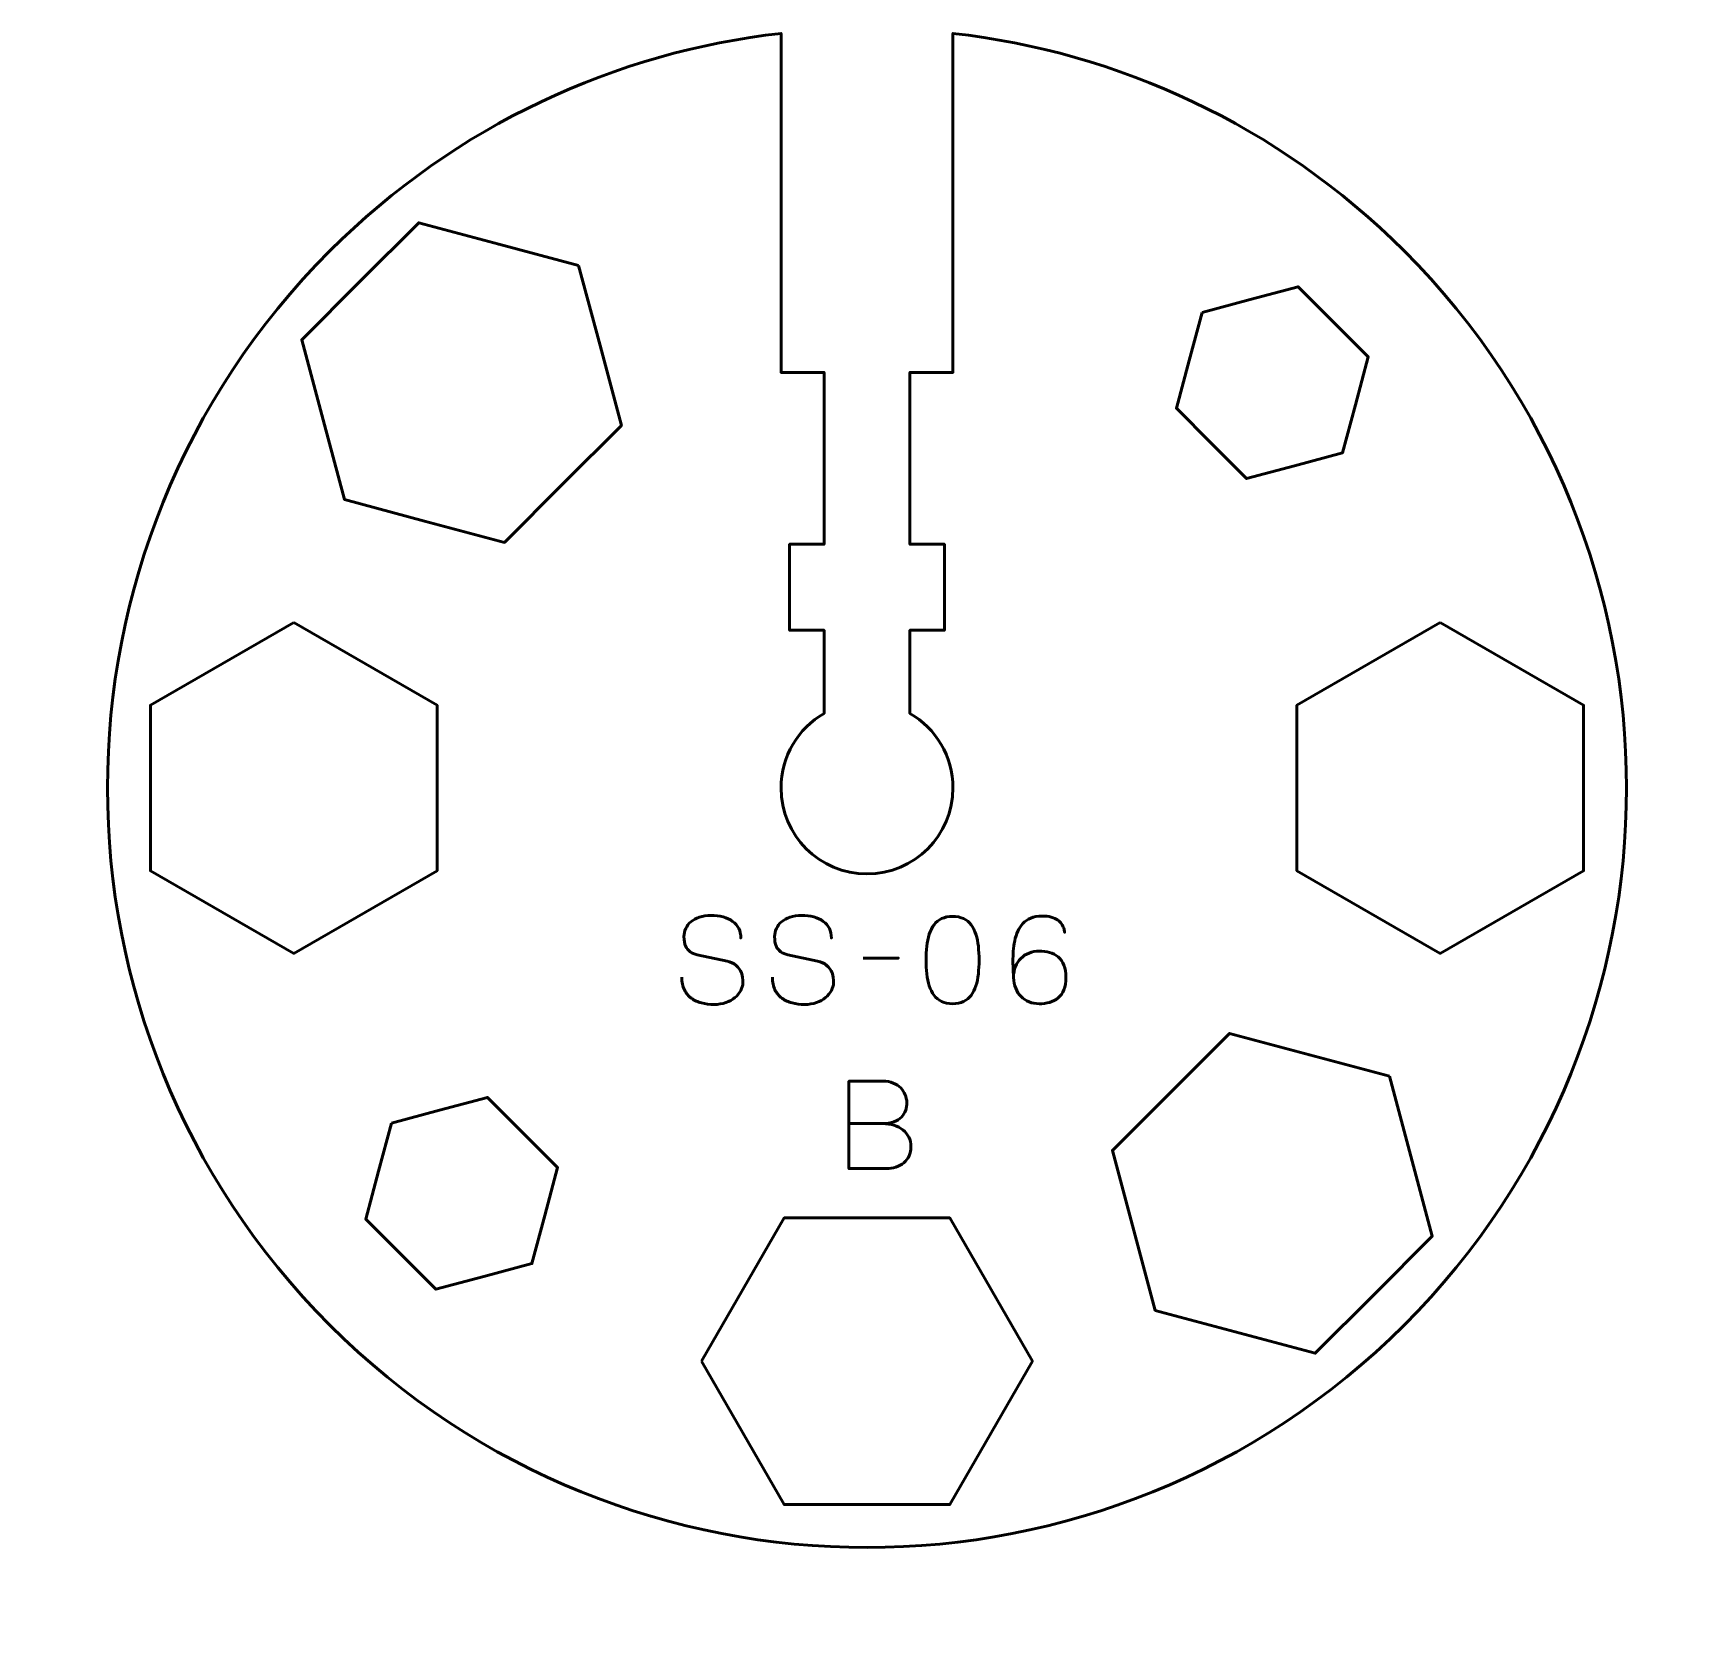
# Model space of a CAD drawing. Header units: centimetres. Extents: x -16.4 to -4.6, y -20.8 to -8.9.
# Drawn here: x -16.41 to -10.59, y -20.76 to -15.22 of the extents above; entities that cross this region are included whole.
import ezdxf

# ---------------------------------------------------------------- set-up
doc = ezdxf.new("R2010")
doc.units = ezdxf.units.CM
doc.header["$MEASUREMENT"] = 0
doc.layers.add('Layer 1', color=7, linetype='Continuous')

msp = doc.modelspace()

# ---------------------------------------------------------------- linework, layer by layer
at = {"layer": 'Layer 1', "lineweight": 53}
for points, knots in [([(-15.37382, -15.97615), (-14.93289, -15.53522), (-14.37509, -15.28236), (-13.80002, -15.21725), (-13.80002, -15.21725), (-13.80002, -15.21725), (-13.80002, -16.39999), (-13.80002, -16.39999), (-13.80002, -16.39999), (-13.80002, -16.39999), (-13.65001, -16.39999), (-13.65001, -16.39999), (-13.65001, -16.39999), (-13.65001, -16.39999), (-13.65001, -16.99993), (-13.65001, -16.99993), (-13.65001, -16.99993), (-13.65001, -16.99993), (-13.77002, -16.99993), (-13.77002, -16.99993), (-13.77002, -16.99993), (-13.77002, -16.99993), (-13.77002, -17.29993), (-13.77002, -17.29993), (-13.77002, -17.29993), (-13.77002, -17.29993), (-13.65001, -17.29993), (-13.65001, -17.29993), (-13.65001, -17.29993), (-13.65001, -17.29993), (-13.65001, -17.59008), (-13.65001, -17.59008), (-13.65001, -17.59008), (-13.73967, -17.64196), (-13.80001, -17.73891), (-13.80001, -17.84993), (-13.80001, -17.84993), (-13.80001, -18.01559), (-13.66567, -18.14993), (-13.50001, -18.14993), (-13.50001, -18.14993), (-13.33435, -18.14993), (-13.20001, -18.01559), (-13.20001, -17.84993), (-13.20001, -17.84993), (-13.20001, -17.73891), (-13.26035, -17.64196), (-13.35001, -17.59008), (-13.35001, -17.59008), (-13.35001, -17.59008), (-13.35001, -17.29993), (-13.35001, -17.29993), (-13.35001, -17.29993), (-13.35001, -17.29993), (-13.23002, -17.29993), (-13.23002, -17.29993), (-13.23002, -17.29993), (-13.23002, -17.29993), (-13.23002, -16.99993), (-13.23002, -16.99993), (-13.23002, -16.99993), (-13.23002, -16.99993), (-13.35001, -16.99993), (-13.35001, -16.99993), (-13.35001, -16.99993), (-13.35001, -16.99993), (-13.35001, -16.39999), (-13.35001, -16.39999), (-13.35001, -16.39999), (-13.35001, -16.39999), (-13.20002, -16.39999), (-13.20002, -16.39999), (-13.20002, -16.39999), (-13.20002, -16.39999), (-13.20002, -15.21723), (-13.20002, -15.21723), (-13.20002, -15.21723), (-12.62494, -15.28231), (-12.06712, -15.53522), (-11.62616, -15.97618), (-11.62616, -15.97618), (-10.59146, -17.01088), (-10.59146, -18.68912), (-11.62616, -19.72382), (-11.62616, -19.72382), (-12.66089, -20.75855), (-14.33912, -20.75855), (-15.37382, -19.72385), (-15.37382, -19.72385), (-16.40855, -18.68912), (-16.40855, -17.01088), (-15.37382, -15.97615)], [0, 0, 0, 0, 0.0434783, 0.0434783, 0.0434783, 0.0434783, 0.0869565, 0.0869565, 0.0869565, 0.0869565, 0.1304348, 0.1304348, 0.1304348, 0.1304348, 0.173913, 0.173913, 0.173913, 0.173913, 0.2173913, 0.2173913, 0.2173913, 0.2173913, 0.2608696, 0.2608696, 0.2608696, 0.2608696, 0.3043478, 0.3043478, 0.3043478, 0.3043478, 0.3478261, 0.3478261, 0.3478261, 0.3478261, 0.3913043, 0.3913043, 0.3913043, 0.3913043, 0.4347826, 0.4347826, 0.4347826, 0.4347826, 0.4782609, 0.4782609, 0.4782609, 0.4782609, 0.5217391, 0.5217391, 0.5217391, 0.5217391, 0.5652174, 0.5652174, 0.5652174, 0.5652174, 0.6086957, 0.6086957, 0.6086957, 0.6086957, 0.6521739, 0.6521739, 0.6521739, 0.6521739, 0.6956522, 0.6956522, 0.6956522, 0.6956522, 0.7391304, 0.7391304, 0.7391304, 0.7391304, 0.7826087, 0.7826087, 0.7826087, 0.7826087, 0.826087, 0.826087, 0.826087, 0.826087, 0.8695652, 0.8695652, 0.8695652, 0.8695652, 0.9130435, 0.9130435, 0.9130435, 0.9130435, 0.9565217, 0.9565217, 0.9565217, 0.9565217, 1, 1, 1, 1]), ([(-14.50598, -16.02753), (-14.50598, -16.02753), (-14.43127, -16.30637), (-14.43127, -16.30637), (-14.43127, -16.30637), (-14.43127, -16.30637), (-14.35655, -16.58521), (-14.35655, -16.58521), (-14.35655, -16.58521), (-14.35655, -16.58521), (-14.56068, -16.78933), (-14.56068, -16.78933), (-14.56068, -16.78933), (-14.56068, -16.78933), (-14.7648, -16.99346), (-14.7648, -16.99346), (-14.7648, -16.99346), (-14.7648, -16.99346), (-15.04364, -16.91874), (-15.04364, -16.91874), (-15.04364, -16.91874), (-15.04364, -16.91874), (-15.32248, -16.84403), (-15.32248, -16.84403), (-15.32248, -16.84403), (-15.32248, -16.84403), (-15.39719, -16.56519), (-15.39719, -16.56519), (-15.39719, -16.56519), (-15.39719, -16.56519), (-15.47191, -16.28635), (-15.47191, -16.28635), (-15.47191, -16.28635), (-15.47191, -16.28635), (-15.26778, -16.08223), (-15.26778, -16.08223), (-15.26778, -16.08223), (-15.26778, -16.08223), (-15.06366, -15.8781), (-15.06366, -15.8781), (-15.06366, -15.8781), (-15.06366, -15.8781), (-14.78482, -15.95282), (-14.78482, -15.95282), (-14.78482, -15.95282), (-14.78482, -15.95282), (-14.50598, -16.02753), (-14.50598, -16.02753)], [0, 0, 0, 0, 0.0833333, 0.0833333, 0.0833333, 0.0833333, 0.1666667, 0.1666667, 0.1666667, 0.1666667, 0.25, 0.25, 0.25, 0.25, 0.3333333, 0.3333333, 0.3333333, 0.3333333, 0.4166667, 0.4166667, 0.4166667, 0.4166667, 0.5, 0.5, 0.5, 0.5, 0.5833333, 0.5833333, 0.5833333, 0.5833333, 0.6666667, 0.6666667, 0.6666667, 0.6666667, 0.75, 0.75, 0.75, 0.75, 0.8333333, 0.8333333, 0.8333333, 0.8333333, 0.9166667, 0.9166667, 0.9166667, 0.9166667, 1, 1, 1, 1]), ([(-12.33075, -16.19084), (-12.33075, -16.19084), (-12.16345, -16.14601), (-12.16345, -16.14601), (-12.16345, -16.14601), (-12.16345, -16.14601), (-11.99615, -16.10118), (-11.99615, -16.10118), (-11.99615, -16.10118), (-11.99615, -16.10118), (-11.87367, -16.22365), (-11.87367, -16.22365), (-11.87367, -16.22365), (-11.87367, -16.22365), (-11.7512, -16.34613), (-11.7512, -16.34613), (-11.7512, -16.34613), (-11.7512, -16.34613), (-11.79603, -16.51343), (-11.79603, -16.51343), (-11.79603, -16.51343), (-11.79603, -16.51343), (-11.84086, -16.68073), (-11.84086, -16.68073), (-11.84086, -16.68073), (-11.84086, -16.68073), (-12.00816, -16.72556), (-12.00816, -16.72556), (-12.00816, -16.72556), (-12.00816, -16.72556), (-12.17546, -16.77039), (-12.17546, -16.77039), (-12.17546, -16.77039), (-12.17546, -16.77039), (-12.29794, -16.64792), (-12.29794, -16.64792), (-12.29794, -16.64792), (-12.29794, -16.64792), (-12.42041, -16.52544), (-12.42041, -16.52544), (-12.42041, -16.52544), (-12.42041, -16.52544), (-12.37558, -16.35814), (-12.37558, -16.35814), (-12.37558, -16.35814), (-12.37558, -16.35814), (-12.33075, -16.19084), (-12.33075, -16.19084)], [0, 0, 0, 0, 0.0833333, 0.0833333, 0.0833333, 0.0833333, 0.1666667, 0.1666667, 0.1666667, 0.1666667, 0.25, 0.25, 0.25, 0.25, 0.3333333, 0.3333333, 0.3333333, 0.3333333, 0.4166667, 0.4166667, 0.4166667, 0.4166667, 0.5, 0.5, 0.5, 0.5, 0.5833333, 0.5833333, 0.5833333, 0.5833333, 0.6666667, 0.6666667, 0.6666667, 0.6666667, 0.75, 0.75, 0.75, 0.75, 0.8333333, 0.8333333, 0.8333333, 0.8333333, 0.9166667, 0.9166667, 0.9166667, 0.9166667, 1, 1, 1, 1]), ([(-15.50002, -17.27264), (-15.50002, -17.27264), (-15.25002, -17.41698), (-15.25002, -17.41698), (-15.25002, -17.41698), (-15.25002, -17.41698), (-15.00002, -17.56132), (-15.00002, -17.56132), (-15.00002, -17.56132), (-15.00002, -17.56132), (-15.00002, -17.84999), (-15.00002, -17.84999), (-15.00002, -17.84999), (-15.00002, -17.84999), (-15.00002, -18.13867), (-15.00002, -18.13867), (-15.00002, -18.13867), (-15.00002, -18.13867), (-15.25002, -18.28301), (-15.25002, -18.28301), (-15.25002, -18.28301), (-15.25002, -18.28301), (-15.50002, -18.42734), (-15.50002, -18.42734), (-15.50002, -18.42734), (-15.50002, -18.42734), (-15.75001, -18.28301), (-15.75001, -18.28301), (-15.75001, -18.28301), (-15.75001, -18.28301), (-16.00002, -18.13867), (-16.00002, -18.13867), (-16.00002, -18.13867), (-16.00002, -18.13867), (-16.00002, -17.84999), (-16.00002, -17.84999), (-16.00002, -17.84999), (-16.00002, -17.84999), (-16.00002, -17.56132), (-16.00002, -17.56132), (-16.00002, -17.56132), (-16.00002, -17.56132), (-15.75001, -17.41698), (-15.75001, -17.41698), (-15.75001, -17.41698), (-15.75001, -17.41698), (-15.50002, -17.27264), (-15.50002, -17.27264)], [0, 0, 0, 0, 0.0833333, 0.0833333, 0.0833333, 0.0833333, 0.1666667, 0.1666667, 0.1666667, 0.1666667, 0.25, 0.25, 0.25, 0.25, 0.3333333, 0.3333333, 0.3333333, 0.3333333, 0.4166667, 0.4166667, 0.4166667, 0.4166667, 0.5, 0.5, 0.5, 0.5, 0.5833333, 0.5833333, 0.5833333, 0.5833333, 0.6666667, 0.6666667, 0.6666667, 0.6666667, 0.75, 0.75, 0.75, 0.75, 0.8333333, 0.8333333, 0.8333333, 0.8333333, 0.9166667, 0.9166667, 0.9166667, 0.9166667, 1, 1, 1, 1]), ([(-11.50002, -17.27264), (-11.50002, -17.27264), (-11.25002, -17.41698), (-11.25002, -17.41698), (-11.25002, -17.41698), (-11.25002, -17.41698), (-11.00002, -17.56132), (-11.00002, -17.56132), (-11.00002, -17.56132), (-11.00002, -17.56132), (-11.00002, -17.84999), (-11.00002, -17.84999), (-11.00002, -17.84999), (-11.00002, -17.84999), (-11.00002, -18.13867), (-11.00002, -18.13867), (-11.00002, -18.13867), (-11.00002, -18.13867), (-11.25002, -18.28301), (-11.25002, -18.28301), (-11.25002, -18.28301), (-11.25002, -18.28301), (-11.50002, -18.42734), (-11.50002, -18.42734), (-11.50002, -18.42734), (-11.50002, -18.42734), (-11.75001, -18.28301), (-11.75001, -18.28301), (-11.75001, -18.28301), (-11.75001, -18.28301), (-12.00002, -18.13867), (-12.00002, -18.13867), (-12.00002, -18.13867), (-12.00002, -18.13867), (-12.00002, -17.84999), (-12.00002, -17.84999), (-12.00002, -17.84999), (-12.00002, -17.84999), (-12.00002, -17.56132), (-12.00002, -17.56132), (-12.00002, -17.56132), (-12.00002, -17.56132), (-11.75001, -17.41698), (-11.75001, -17.41698), (-11.75001, -17.41698), (-11.75001, -17.41698), (-11.50002, -17.27264), (-11.50002, -17.27264)], [0, 0, 0, 0, 0.0833333, 0.0833333, 0.0833333, 0.0833333, 0.1666667, 0.1666667, 0.1666667, 0.1666667, 0.25, 0.25, 0.25, 0.25, 0.3333333, 0.3333333, 0.3333333, 0.3333333, 0.4166667, 0.4166667, 0.4166667, 0.4166667, 0.5, 0.5, 0.5, 0.5, 0.5833333, 0.5833333, 0.5833333, 0.5833333, 0.6666667, 0.6666667, 0.6666667, 0.6666667, 0.75, 0.75, 0.75, 0.75, 0.8333333, 0.8333333, 0.8333333, 0.8333333, 0.9166667, 0.9166667, 0.9166667, 0.9166667, 1, 1, 1, 1]), ([(-11.67755, -18.85596), (-11.67755, -18.85596), (-11.60284, -19.1348), (-11.60284, -19.1348), (-11.60284, -19.1348), (-11.60284, -19.1348), (-11.52812, -19.41364), (-11.52812, -19.41364), (-11.52812, -19.41364), (-11.52812, -19.41364), (-11.73225, -19.61776), (-11.73225, -19.61776), (-11.73225, -19.61776), (-11.73225, -19.61776), (-11.93637, -19.82189), (-11.93637, -19.82189), (-11.93637, -19.82189), (-11.93637, -19.82189), (-12.21521, -19.74717), (-12.21521, -19.74717), (-12.21521, -19.74717), (-12.21521, -19.74717), (-12.49405, -19.67246), (-12.49405, -19.67246), (-12.49405, -19.67246), (-12.49405, -19.67246), (-12.56876, -19.39362), (-12.56876, -19.39362), (-12.56876, -19.39362), (-12.56876, -19.39362), (-12.64348, -19.11478), (-12.64348, -19.11478), (-12.64348, -19.11478), (-12.64348, -19.11478), (-12.43936, -18.91065), (-12.43936, -18.91065), (-12.43936, -18.91065), (-12.43936, -18.91065), (-12.23523, -18.70653), (-12.23523, -18.70653), (-12.23523, -18.70653), (-12.23523, -18.70653), (-11.95639, -18.78125), (-11.95639, -18.78125), (-11.95639, -18.78125), (-11.95639, -18.78125), (-11.67755, -18.85596), (-11.67755, -18.85596)], [0, 0, 0, 0, 0.0833333, 0.0833333, 0.0833333, 0.0833333, 0.1666667, 0.1666667, 0.1666667, 0.1666667, 0.25, 0.25, 0.25, 0.25, 0.3333333, 0.3333333, 0.3333333, 0.3333333, 0.4166667, 0.4166667, 0.4166667, 0.4166667, 0.5, 0.5, 0.5, 0.5, 0.5833333, 0.5833333, 0.5833333, 0.5833333, 0.6666667, 0.6666667, 0.6666667, 0.6666667, 0.75, 0.75, 0.75, 0.75, 0.8333333, 0.8333333, 0.8333333, 0.8333333, 0.9166667, 0.9166667, 0.9166667, 0.9166667, 1, 1, 1, 1]), ([(-15.15917, -19.01925), (-15.15917, -19.01925), (-14.99187, -18.97442), (-14.99187, -18.97442), (-14.99187, -18.97442), (-14.99187, -18.97442), (-14.82457, -18.92959), (-14.82457, -18.92959), (-14.82457, -18.92959), (-14.82457, -18.92959), (-14.70209, -19.05206), (-14.70209, -19.05206), (-14.70209, -19.05206), (-14.70209, -19.05206), (-14.57962, -19.17454), (-14.57962, -19.17454), (-14.57962, -19.17454), (-14.57962, -19.17454), (-14.62445, -19.34184), (-14.62445, -19.34184), (-14.62445, -19.34184), (-14.62445, -19.34184), (-14.66928, -19.50914), (-14.66928, -19.50914), (-14.66928, -19.50914), (-14.66928, -19.50914), (-14.83658, -19.55397), (-14.83658, -19.55397), (-14.83658, -19.55397), (-14.83658, -19.55397), (-15.00388, -19.5988), (-15.00388, -19.5988), (-15.00388, -19.5988), (-15.00388, -19.5988), (-15.12636, -19.47633), (-15.12636, -19.47633), (-15.12636, -19.47633), (-15.12636, -19.47633), (-15.24883, -19.35385), (-15.24883, -19.35385), (-15.24883, -19.35385), (-15.24883, -19.35385), (-15.204, -19.18655), (-15.204, -19.18655), (-15.204, -19.18655), (-15.204, -19.18655), (-15.15917, -19.01925), (-15.15917, -19.01925)], [0, 0, 0, 0, 0.0833333, 0.0833333, 0.0833333, 0.0833333, 0.1666667, 0.1666667, 0.1666667, 0.1666667, 0.25, 0.25, 0.25, 0.25, 0.3333333, 0.3333333, 0.3333333, 0.3333333, 0.4166667, 0.4166667, 0.4166667, 0.4166667, 0.5, 0.5, 0.5, 0.5, 0.5833333, 0.5833333, 0.5833333, 0.5833333, 0.6666667, 0.6666667, 0.6666667, 0.6666667, 0.75, 0.75, 0.75, 0.75, 0.8333333, 0.8333333, 0.8333333, 0.8333333, 0.9166667, 0.9166667, 0.9166667, 0.9166667, 1, 1, 1, 1]), ([(-14.07737, -19.84999), (-14.07737, -19.84999), (-13.93303, -19.6), (-13.93303, -19.6), (-13.93303, -19.6), (-13.93303, -19.6), (-13.78869, -19.34999), (-13.78869, -19.34999), (-13.78869, -19.34999), (-13.78869, -19.34999), (-13.50002, -19.34999), (-13.50002, -19.34999), (-13.50002, -19.34999), (-13.50002, -19.34999), (-13.21134, -19.34999), (-13.21134, -19.34999), (-13.21134, -19.34999), (-13.21134, -19.34999), (-13.067, -19.6), (-13.067, -19.6), (-13.067, -19.6), (-13.067, -19.6), (-12.92267, -19.84999), (-12.92267, -19.84999), (-12.92267, -19.84999), (-12.92267, -19.84999), (-13.067, -20.09999), (-13.067, -20.09999), (-13.067, -20.09999), (-13.067, -20.09999), (-13.21134, -20.34999), (-13.21134, -20.34999), (-13.21134, -20.34999), (-13.21134, -20.34999), (-13.50002, -20.34999), (-13.50002, -20.34999), (-13.50002, -20.34999), (-13.50002, -20.34999), (-13.78869, -20.34999), (-13.78869, -20.34999), (-13.78869, -20.34999), (-13.78869, -20.34999), (-13.93303, -20.09999), (-13.93303, -20.09999), (-13.93303, -20.09999), (-13.93303, -20.09999), (-14.07737, -19.84999), (-14.07737, -19.84999)], [0, 0, 0, 0, 0.0833333, 0.0833333, 0.0833333, 0.0833333, 0.1666667, 0.1666667, 0.1666667, 0.1666667, 0.25, 0.25, 0.25, 0.25, 0.3333333, 0.3333333, 0.3333333, 0.3333333, 0.4166667, 0.4166667, 0.4166667, 0.4166667, 0.5, 0.5, 0.5, 0.5, 0.5833333, 0.5833333, 0.5833333, 0.5833333, 0.6666667, 0.6666667, 0.6666667, 0.6666667, 0.75, 0.75, 0.75, 0.75, 0.8333333, 0.8333333, 0.8333333, 0.8333333, 0.9166667, 0.9166667, 0.9166667, 0.9166667, 1, 1, 1, 1])]:
    msp.add_open_spline(points, degree=3, knots=knots, dxfattribs=at)
at = {"layer": 'Layer 1', "color": 5, "lineweight": 53}
for points, knots in [([(-14.14626, -18.51055), (-14.14612, -18.52742), (-14.14316, -18.54188), (-14.13723, -18.55395), (-14.13723, -18.55395), (-14.13137, -18.56594), (-14.12319, -18.57575), (-14.11289, -18.58337), (-14.11289, -18.58337), (-14.10252, -18.59092), (-14.09059, -18.59649), (-14.07712, -18.60009), (-14.07712, -18.60009), (-14.06371, -18.60362), (-14.04932, -18.60538), (-14.03408, -18.60538), (-14.03408, -18.60538), (-14.0187, -18.60531), (-14.00487, -18.60305), (-13.99252, -18.59875), (-13.99252, -18.59875), (-13.98024, -18.59444), (-13.96973, -18.58866), (-13.96091, -18.58139), (-13.96091, -18.58139), (-13.95216, -18.57412), (-13.94539, -18.56601), (-13.94059, -18.55698), (-13.94059, -18.55698), (-13.93579, -18.54795), (-13.93325, -18.53871), (-13.9329, -18.52918), (-13.9329, -18.52918), (-13.93248, -18.51669), (-13.93431, -18.50526), (-13.93833, -18.49496), (-13.93833, -18.49496), (-13.94236, -18.48466), (-13.94857, -18.47605), (-13.95696, -18.469), (-13.95696, -18.469), (-13.96529, -18.46194), (-13.9758, -18.457), (-13.98836, -18.45425), (-13.98836, -18.45425), (-13.98836, -18.45425), (-14.09207, -18.43181), (-14.09207, -18.43181), (-14.09207, -18.43181), (-14.10181, -18.42977), (-14.11021, -18.42631), (-14.11712, -18.42151), (-14.11712, -18.42151), (-14.12404, -18.41665), (-14.1294, -18.40994), (-14.13307, -18.40133), (-14.13307, -18.40133), (-14.13674, -18.3928), (-14.13864, -18.38193), (-14.13864, -18.36874), (-14.13864, -18.36874), (-14.13864, -18.35872), (-14.13659, -18.34927), (-14.13243, -18.34038), (-14.13243, -18.34038), (-14.12834, -18.33149), (-14.12227, -18.32365), (-14.1143, -18.31674), (-14.1143, -18.31674), (-14.10633, -18.3099), (-14.09645, -18.30453), (-14.08474, -18.30065), (-14.08474, -18.30065), (-14.07295, -18.2967), (-14.05948, -18.29473), (-14.04424, -18.29466), (-14.04424, -18.29466), (-14.02893, -18.29466), (-14.01489, -18.29642), (-14.00205, -18.29995), (-14.00205, -18.29995), (-13.98928, -18.30348), (-13.9782, -18.30856), (-13.96889, -18.31533), (-13.96889, -18.31533), (-13.95957, -18.3221), (-13.95238, -18.33043), (-13.94744, -18.34016), (-13.94744, -18.34016), (-13.9425, -18.34997), (-13.94017, -18.36119), (-13.94052, -18.37382), (-13.94052, -18.37382), (-13.94017, -18.36119), (-13.9425, -18.34997), (-13.94744, -18.34016), (-13.94744, -18.34016), (-13.95238, -18.33043), (-13.95957, -18.3221), (-13.96889, -18.31533), (-13.96889, -18.31533), (-13.9782, -18.30856), (-13.98928, -18.30348), (-14.00205, -18.29995), (-14.00205, -18.29995), (-14.01489, -18.29642), (-14.02893, -18.29466), (-14.04424, -18.29466), (-14.04424, -18.29466), (-14.05948, -18.29473), (-14.07295, -18.2967), (-14.08474, -18.30065), (-14.08474, -18.30065), (-14.09645, -18.30453), (-14.10633, -18.3099), (-14.1143, -18.31674), (-14.1143, -18.31674), (-14.12227, -18.32365), (-14.12834, -18.33149), (-14.13243, -18.34038), (-14.13243, -18.34038), (-14.13659, -18.34927), (-14.13864, -18.35872), (-14.13864, -18.36874), (-14.13864, -18.36874), (-14.13864, -18.38193), (-14.13681, -18.3928), (-14.13328, -18.40126), (-14.13328, -18.40126), (-14.12968, -18.4098), (-14.12439, -18.41643), (-14.11747, -18.4213), (-14.11747, -18.4213), (-14.11056, -18.4261), (-14.10209, -18.42963), (-14.09207, -18.43181), (-14.09207, -18.43181), (-14.09207, -18.43181), (-13.98836, -18.45425), (-13.98836, -18.45425), (-13.98836, -18.45425), (-13.97552, -18.457), (-13.96493, -18.46194), (-13.95661, -18.469), (-13.95661, -18.469), (-13.94821, -18.47605), (-13.94207, -18.48466), (-13.93812, -18.49496), (-13.93812, -18.49496), (-13.93424, -18.50526), (-13.93248, -18.51669), (-13.9329, -18.52918), (-13.9329, -18.52918), (-13.93325, -18.53871), (-13.93579, -18.54795), (-13.94059, -18.55698), (-13.94059, -18.55698), (-13.94539, -18.56601), (-13.95216, -18.57412), (-13.96091, -18.58139), (-13.96091, -18.58139), (-13.96973, -18.58866), (-13.98024, -18.59444), (-13.99252, -18.59875), (-13.99252, -18.59875), (-14.00487, -18.60305), (-14.0187, -18.60531), (-14.03408, -18.60538), (-14.03408, -18.60538), (-14.04932, -18.60538), (-14.06371, -18.60362), (-14.07712, -18.60009), (-14.07712, -18.60009), (-14.09059, -18.59649), (-14.10252, -18.59092), (-14.11289, -18.58337), (-14.11289, -18.58337), (-14.12319, -18.57575), (-14.13137, -18.56594), (-14.13723, -18.55395), (-14.13723, -18.55395), (-14.14316, -18.54188), (-14.14612, -18.52742), (-14.14626, -18.51055)], [0, 0, 0, 0, 0.0217391, 0.0217391, 0.0217391, 0.0217391, 0.0434783, 0.0434783, 0.0434783, 0.0434783, 0.0652174, 0.0652174, 0.0652174, 0.0652174, 0.0869565, 0.0869565, 0.0869565, 0.0869565, 0.1086957, 0.1086957, 0.1086957, 0.1086957, 0.1304348, 0.1304348, 0.1304348, 0.1304348, 0.1521739, 0.1521739, 0.1521739, 0.1521739, 0.173913, 0.173913, 0.173913, 0.173913, 0.1956522, 0.1956522, 0.1956522, 0.1956522, 0.2173913, 0.2173913, 0.2173913, 0.2173913, 0.2391304, 0.2391304, 0.2391304, 0.2391304, 0.2608696, 0.2608696, 0.2608696, 0.2608696, 0.2826087, 0.2826087, 0.2826087, 0.2826087, 0.3043478, 0.3043478, 0.3043478, 0.3043478, 0.326087, 0.326087, 0.326087, 0.326087, 0.3478261, 0.3478261, 0.3478261, 0.3478261, 0.3695652, 0.3695652, 0.3695652, 0.3695652, 0.3913043, 0.3913043, 0.3913043, 0.3913043, 0.4130435, 0.4130435, 0.4130435, 0.4130435, 0.4347826, 0.4347826, 0.4347826, 0.4347826, 0.4565217, 0.4565217, 0.4565217, 0.4565217, 0.4782609, 0.4782609, 0.4782609, 0.4782609, 0.5, 0.5, 0.5, 0.5, 0.5217391, 0.5217391, 0.5217391, 0.5217391, 0.5434783, 0.5434783, 0.5434783, 0.5434783, 0.5652174, 0.5652174, 0.5652174, 0.5652174, 0.5869565, 0.5869565, 0.5869565, 0.5869565, 0.6086957, 0.6086957, 0.6086957, 0.6086957, 0.6304348, 0.6304348, 0.6304348, 0.6304348, 0.6521739, 0.6521739, 0.6521739, 0.6521739, 0.673913, 0.673913, 0.673913, 0.673913, 0.6956522, 0.6956522, 0.6956522, 0.6956522, 0.7173913, 0.7173913, 0.7173913, 0.7173913, 0.7391304, 0.7391304, 0.7391304, 0.7391304, 0.7608696, 0.7608696, 0.7608696, 0.7608696, 0.7826087, 0.7826087, 0.7826087, 0.7826087, 0.8043478, 0.8043478, 0.8043478, 0.8043478, 0.826087, 0.826087, 0.826087, 0.826087, 0.8478261, 0.8478261, 0.8478261, 0.8478261, 0.8695652, 0.8695652, 0.8695652, 0.8695652, 0.8913043, 0.8913043, 0.8913043, 0.8913043, 0.9130435, 0.9130435, 0.9130435, 0.9130435, 0.9347826, 0.9347826, 0.9347826, 0.9347826, 0.9565217, 0.9565217, 0.9565217, 0.9565217, 0.9782609, 0.9782609, 0.9782609, 0.9782609, 1, 1, 1, 1]), ([(-13.83003, -18.51055), (-13.82989, -18.52742), (-13.82693, -18.54188), (-13.821, -18.55395), (-13.821, -18.55395), (-13.81514, -18.56594), (-13.80696, -18.57575), (-13.79666, -18.58337), (-13.79666, -18.58337), (-13.78629, -18.59092), (-13.77436, -18.59649), (-13.76089, -18.60009), (-13.76089, -18.60009), (-13.74748, -18.60362), (-13.73309, -18.60538), (-13.71785, -18.60538), (-13.71785, -18.60538), (-13.70247, -18.60531), (-13.68864, -18.60305), (-13.67629, -18.59875), (-13.67629, -18.59875), (-13.66401, -18.59444), (-13.6535, -18.58866), (-13.64468, -18.58139), (-13.64468, -18.58139), (-13.63593, -18.57412), (-13.62916, -18.56601), (-13.62436, -18.55698), (-13.62436, -18.55698), (-13.61956, -18.54795), (-13.61702, -18.53871), (-13.61667, -18.52918), (-13.61667, -18.52918), (-13.61625, -18.51669), (-13.61808, -18.50526), (-13.6221, -18.49496), (-13.6221, -18.49496), (-13.62613, -18.48466), (-13.63234, -18.47605), (-13.64073, -18.469), (-13.64073, -18.469), (-13.64906, -18.46194), (-13.65957, -18.457), (-13.67213, -18.45425), (-13.67213, -18.45425), (-13.67213, -18.45425), (-13.77584, -18.43181), (-13.77584, -18.43181), (-13.77584, -18.43181), (-13.78558, -18.42977), (-13.79398, -18.42631), (-13.80089, -18.42151), (-13.80089, -18.42151), (-13.80781, -18.41665), (-13.81317, -18.40994), (-13.81684, -18.40133), (-13.81684, -18.40133), (-13.82051, -18.3928), (-13.82241, -18.38193), (-13.82241, -18.36874), (-13.82241, -18.36874), (-13.82241, -18.35872), (-13.82036, -18.34927), (-13.8162, -18.34038), (-13.8162, -18.34038), (-13.81211, -18.33149), (-13.80604, -18.32365), (-13.79807, -18.31674), (-13.79807, -18.31674), (-13.7901, -18.3099), (-13.78022, -18.30453), (-13.76851, -18.30065), (-13.76851, -18.30065), (-13.75672, -18.2967), (-13.74325, -18.29473), (-13.72801, -18.29466), (-13.72801, -18.29466), (-13.7127, -18.29466), (-13.69866, -18.29642), (-13.68582, -18.29995), (-13.68582, -18.29995), (-13.67305, -18.30348), (-13.66197, -18.30856), (-13.65266, -18.31533), (-13.65266, -18.31533), (-13.64334, -18.3221), (-13.63615, -18.33043), (-13.63121, -18.34016), (-13.63121, -18.34016), (-13.62627, -18.34997), (-13.62394, -18.36119), (-13.62429, -18.37382), (-13.62429, -18.37382), (-13.62394, -18.36119), (-13.62627, -18.34997), (-13.63121, -18.34016), (-13.63121, -18.34016), (-13.63615, -18.33043), (-13.64334, -18.3221), (-13.65266, -18.31533), (-13.65266, -18.31533), (-13.66197, -18.30856), (-13.67305, -18.30348), (-13.68582, -18.29995), (-13.68582, -18.29995), (-13.69866, -18.29642), (-13.7127, -18.29466), (-13.72801, -18.29466), (-13.72801, -18.29466), (-13.74325, -18.29473), (-13.75672, -18.2967), (-13.76851, -18.30065), (-13.76851, -18.30065), (-13.78022, -18.30453), (-13.7901, -18.3099), (-13.79807, -18.31674), (-13.79807, -18.31674), (-13.80604, -18.32365), (-13.81211, -18.33149), (-13.8162, -18.34038), (-13.8162, -18.34038), (-13.82036, -18.34927), (-13.82241, -18.35872), (-13.82241, -18.36874), (-13.82241, -18.36874), (-13.82241, -18.38193), (-13.82058, -18.3928), (-13.81705, -18.40126), (-13.81705, -18.40126), (-13.81345, -18.4098), (-13.80816, -18.41643), (-13.80124, -18.4213), (-13.80124, -18.4213), (-13.79433, -18.4261), (-13.78586, -18.42963), (-13.77584, -18.43181), (-13.77584, -18.43181), (-13.77584, -18.43181), (-13.67213, -18.45425), (-13.67213, -18.45425), (-13.67213, -18.45425), (-13.65929, -18.457), (-13.6487, -18.46194), (-13.64038, -18.469), (-13.64038, -18.469), (-13.63198, -18.47605), (-13.62584, -18.48466), (-13.62189, -18.49496), (-13.62189, -18.49496), (-13.61801, -18.50526), (-13.61625, -18.51669), (-13.61667, -18.52918), (-13.61667, -18.52918), (-13.61702, -18.53871), (-13.61956, -18.54795), (-13.62436, -18.55698), (-13.62436, -18.55698), (-13.62916, -18.56601), (-13.63593, -18.57412), (-13.64468, -18.58139), (-13.64468, -18.58139), (-13.6535, -18.58866), (-13.66401, -18.59444), (-13.67629, -18.59875), (-13.67629, -18.59875), (-13.68864, -18.60305), (-13.70247, -18.60531), (-13.71785, -18.60538), (-13.71785, -18.60538), (-13.73309, -18.60538), (-13.74748, -18.60362), (-13.76089, -18.60009), (-13.76089, -18.60009), (-13.77436, -18.59649), (-13.78629, -18.59092), (-13.79666, -18.58337), (-13.79666, -18.58337), (-13.80696, -18.57575), (-13.81514, -18.56594), (-13.821, -18.55395), (-13.821, -18.55395), (-13.82693, -18.54188), (-13.82989, -18.52742), (-13.83003, -18.51055)], [0, 0, 0, 0, 0.0217391, 0.0217391, 0.0217391, 0.0217391, 0.0434783, 0.0434783, 0.0434783, 0.0434783, 0.0652174, 0.0652174, 0.0652174, 0.0652174, 0.0869565, 0.0869565, 0.0869565, 0.0869565, 0.1086957, 0.1086957, 0.1086957, 0.1086957, 0.1304348, 0.1304348, 0.1304348, 0.1304348, 0.1521739, 0.1521739, 0.1521739, 0.1521739, 0.173913, 0.173913, 0.173913, 0.173913, 0.1956522, 0.1956522, 0.1956522, 0.1956522, 0.2173913, 0.2173913, 0.2173913, 0.2173913, 0.2391304, 0.2391304, 0.2391304, 0.2391304, 0.2608696, 0.2608696, 0.2608696, 0.2608696, 0.2826087, 0.2826087, 0.2826087, 0.2826087, 0.3043478, 0.3043478, 0.3043478, 0.3043478, 0.326087, 0.326087, 0.326087, 0.326087, 0.3478261, 0.3478261, 0.3478261, 0.3478261, 0.3695652, 0.3695652, 0.3695652, 0.3695652, 0.3913043, 0.3913043, 0.3913043, 0.3913043, 0.4130435, 0.4130435, 0.4130435, 0.4130435, 0.4347826, 0.4347826, 0.4347826, 0.4347826, 0.4565217, 0.4565217, 0.4565217, 0.4565217, 0.4782609, 0.4782609, 0.4782609, 0.4782609, 0.5, 0.5, 0.5, 0.5, 0.5217391, 0.5217391, 0.5217391, 0.5217391, 0.5434783, 0.5434783, 0.5434783, 0.5434783, 0.5652174, 0.5652174, 0.5652174, 0.5652174, 0.5869565, 0.5869565, 0.5869565, 0.5869565, 0.6086957, 0.6086957, 0.6086957, 0.6086957, 0.6304348, 0.6304348, 0.6304348, 0.6304348, 0.6521739, 0.6521739, 0.6521739, 0.6521739, 0.673913, 0.673913, 0.673913, 0.673913, 0.6956522, 0.6956522, 0.6956522, 0.6956522, 0.7173913, 0.7173913, 0.7173913, 0.7173913, 0.7391304, 0.7391304, 0.7391304, 0.7391304, 0.7608696, 0.7608696, 0.7608696, 0.7608696, 0.7826087, 0.7826087, 0.7826087, 0.7826087, 0.8043478, 0.8043478, 0.8043478, 0.8043478, 0.826087, 0.826087, 0.826087, 0.826087, 0.8478261, 0.8478261, 0.8478261, 0.8478261, 0.8695652, 0.8695652, 0.8695652, 0.8695652, 0.8913043, 0.8913043, 0.8913043, 0.8913043, 0.9130435, 0.9130435, 0.9130435, 0.9130435, 0.9347826, 0.9347826, 0.9347826, 0.9347826, 0.9565217, 0.9565217, 0.9565217, 0.9565217, 0.9782609, 0.9782609, 0.9782609, 0.9782609, 1, 1, 1, 1]), ([(-13.20138, -18.60284), (-13.18657, -18.60277), (-13.1738, -18.60016), (-13.16314, -18.59508), (-13.16314, -18.59508), (-13.15256, -18.59), (-13.14374, -18.58273), (-13.13669, -18.57349), (-13.13669, -18.57349), (-13.1297, -18.56418), (-13.1242, -18.55317), (-13.12011, -18.54047), (-13.12011, -18.54047), (-13.11608, -18.52777), (-13.11319, -18.51387), (-13.11157, -18.49863), (-13.11157, -18.49863), (-13.10987, -18.48339), (-13.10903, -18.46737), (-13.1091, -18.45044), (-13.1091, -18.45044), (-13.10903, -18.43358), (-13.10987, -18.41756), (-13.11157, -18.40239), (-13.11157, -18.40239), (-13.11319, -18.38722), (-13.11608, -18.37325), (-13.12011, -18.36055), (-13.12011, -18.36055), (-13.1242, -18.34792), (-13.1297, -18.33692), (-13.13669, -18.32753), (-13.13669, -18.32753), (-13.14374, -18.31822), (-13.15256, -18.31095), (-13.16314, -18.30587), (-13.16314, -18.30587), (-13.1738, -18.30072), (-13.18657, -18.29811), (-13.20138, -18.29804), (-13.20138, -18.29804), (-13.2162, -18.29811), (-13.22897, -18.30072), (-13.23963, -18.30587), (-13.23963, -18.30587), (-13.25021, -18.31095), (-13.25903, -18.31822), (-13.26608, -18.32753), (-13.26608, -18.32753), (-13.27307, -18.33692), (-13.27857, -18.34792), (-13.28266, -18.36055), (-13.28266, -18.36055), (-13.28669, -18.37325), (-13.28958, -18.38722), (-13.2912, -18.40239), (-13.2912, -18.40239), (-13.29289, -18.41756), (-13.29374, -18.43358), (-13.29367, -18.45044), (-13.29367, -18.45044), (-13.29374, -18.46737), (-13.29289, -18.48339), (-13.2912, -18.49863), (-13.2912, -18.49863), (-13.28958, -18.51387), (-13.28669, -18.52777), (-13.28266, -18.54047), (-13.28266, -18.54047), (-13.27857, -18.55317), (-13.27307, -18.56418), (-13.26608, -18.57349), (-13.26608, -18.57349), (-13.25903, -18.58273), (-13.25021, -18.59), (-13.23963, -18.59508), (-13.23963, -18.59508), (-13.22897, -18.60016), (-13.2162, -18.60277), (-13.20138, -18.60284)], [0, 0, 0, 0, 0.05, 0.05, 0.05, 0.05, 0.1, 0.1, 0.1, 0.1, 0.15, 0.15, 0.15, 0.15, 0.2, 0.2, 0.2, 0.2, 0.25, 0.25, 0.25, 0.25, 0.3, 0.3, 0.3, 0.3, 0.35, 0.35, 0.35, 0.35, 0.4, 0.4, 0.4, 0.4, 0.45, 0.45, 0.45, 0.45, 0.5, 0.5, 0.5, 0.5, 0.55, 0.55, 0.55, 0.55, 0.6, 0.6, 0.6, 0.6, 0.65, 0.65, 0.65, 0.65, 0.7, 0.7, 0.7, 0.7, 0.75, 0.75, 0.75, 0.75, 0.8, 0.8, 0.8, 0.8, 0.85, 0.85, 0.85, 0.85, 0.9, 0.9, 0.9, 0.9, 0.95, 0.95, 0.95, 0.95, 1, 1, 1, 1]), ([(-13.20138, -18.60284), (-13.18657, -18.60277), (-13.1738, -18.60016), (-13.16314, -18.59508), (-13.16314, -18.59508), (-13.15256, -18.59), (-13.14374, -18.58273), (-13.13669, -18.57349), (-13.13669, -18.57349), (-13.1297, -18.56418), (-13.1242, -18.55317), (-13.12011, -18.54047), (-13.12011, -18.54047), (-13.11608, -18.52777), (-13.11319, -18.51387), (-13.11157, -18.49863), (-13.11157, -18.49863), (-13.10987, -18.48339), (-13.10903, -18.46737), (-13.1091, -18.45044), (-13.1091, -18.45044), (-13.10903, -18.43358), (-13.10987, -18.41756), (-13.11157, -18.40239), (-13.11157, -18.40239), (-13.11319, -18.38722), (-13.11608, -18.37325), (-13.12011, -18.36055), (-13.12011, -18.36055), (-13.1242, -18.34792), (-13.1297, -18.33692), (-13.13669, -18.32753), (-13.13669, -18.32753), (-13.14374, -18.31822), (-13.15256, -18.31095), (-13.16314, -18.30587), (-13.16314, -18.30587), (-13.1738, -18.30072), (-13.18657, -18.29811), (-13.20138, -18.29804), (-13.20138, -18.29804), (-13.2162, -18.29811), (-13.22897, -18.30072), (-13.23963, -18.30587), (-13.23963, -18.30587), (-13.25021, -18.31095), (-13.25903, -18.31822), (-13.26608, -18.32753), (-13.26608, -18.32753), (-13.27307, -18.33692), (-13.27857, -18.34792), (-13.28266, -18.36055), (-13.28266, -18.36055), (-13.28669, -18.37325), (-13.28958, -18.38722), (-13.2912, -18.40239), (-13.2912, -18.40239), (-13.29289, -18.41756), (-13.29374, -18.43358), (-13.29367, -18.45044), (-13.29367, -18.45044), (-13.29374, -18.46737), (-13.29289, -18.48339), (-13.2912, -18.49863), (-13.2912, -18.49863), (-13.28958, -18.51387), (-13.28669, -18.52777), (-13.28266, -18.54047), (-13.28266, -18.54047), (-13.27857, -18.55317), (-13.27307, -18.56418), (-13.26608, -18.57349), (-13.26608, -18.57349), (-13.25903, -18.58273), (-13.25021, -18.59), (-13.23963, -18.59508), (-13.23963, -18.59508), (-13.22897, -18.60016), (-13.2162, -18.60277), (-13.20138, -18.60284)], [0, 0, 0, 0, 0.05, 0.05, 0.05, 0.05, 0.1, 0.1, 0.1, 0.1, 0.15, 0.15, 0.15, 0.15, 0.2, 0.2, 0.2, 0.2, 0.25, 0.25, 0.25, 0.25, 0.3, 0.3, 0.3, 0.3, 0.35, 0.35, 0.35, 0.35, 0.4, 0.4, 0.4, 0.4, 0.45, 0.45, 0.45, 0.45, 0.5, 0.5, 0.5, 0.5, 0.55, 0.55, 0.55, 0.55, 0.6, 0.6, 0.6, 0.6, 0.65, 0.65, 0.65, 0.65, 0.7, 0.7, 0.7, 0.7, 0.75, 0.75, 0.75, 0.75, 0.8, 0.8, 0.8, 0.8, 0.85, 0.85, 0.85, 0.85, 0.9, 0.9, 0.9, 0.9, 0.95, 0.95, 0.95, 0.95, 1, 1, 1, 1]), ([(-12.98887, -18.51098), (-12.9888, -18.49715), (-12.98655, -18.48466), (-12.98203, -18.47337), (-12.98203, -18.47337), (-12.97759, -18.46215), (-12.97131, -18.45249), (-12.96319, -18.44437), (-12.96319, -18.44437), (-12.95515, -18.43633), (-12.94562, -18.43012), (-12.93476, -18.42575), (-12.93476, -18.42575), (-12.92389, -18.42137), (-12.91197, -18.41919), (-12.89913, -18.41911), (-12.89913, -18.41911), (-12.88622, -18.41904), (-12.87415, -18.42067), (-12.86293, -18.42391), (-12.86293, -18.42391), (-12.85171, -18.42709), (-12.84191, -18.43231), (-12.83337, -18.43951), (-12.83337, -18.43951), (-12.82483, -18.44663), (-12.81813, -18.45609), (-12.81333, -18.46787), (-12.81333, -18.46787), (-12.80854, -18.47965), (-12.80607, -18.49397), (-12.806, -18.51098), (-12.806, -18.51098), (-12.80607, -18.52798), (-12.80854, -18.5423), (-12.81333, -18.55409), (-12.81333, -18.55409), (-12.81813, -18.56587), (-12.82483, -18.57532), (-12.83337, -18.58245), (-12.83337, -18.58245), (-12.84191, -18.58965), (-12.85171, -18.59487), (-12.86293, -18.59804), (-12.86293, -18.59804), (-12.87415, -18.60129), (-12.88622, -18.60291), (-12.89913, -18.60284), (-12.89913, -18.60284), (-12.91197, -18.60277), (-12.92375, -18.60058), (-12.93455, -18.59621), (-12.93455, -18.59621), (-12.94527, -18.59183), (-12.95458, -18.58562), (-12.96256, -18.57751), (-12.96256, -18.57751), (-12.97053, -18.56947), (-12.97681, -18.5598), (-12.98132, -18.54851), (-12.98132, -18.54851), (-12.98591, -18.53729), (-12.98838, -18.52481), (-12.98887, -18.51098), (-12.98887, -18.51098), (-12.98916, -18.50399), (-12.98951, -18.49567), (-12.99, -18.486), (-12.99, -18.486), (-12.9905, -18.47626), (-12.99078, -18.46568), (-12.99085, -18.45432), (-12.99085, -18.45432), (-12.99092, -18.44289), (-12.99057, -18.43111), (-12.98965, -18.41904), (-12.98965, -18.41904), (-12.9888, -18.40691), (-12.98711, -18.39498), (-12.98464, -18.3832), (-12.98464, -18.3832), (-12.98217, -18.37149), (-12.97864, -18.36041), (-12.97399, -18.35004), (-12.97399, -18.35004), (-12.96933, -18.33967), (-12.96333, -18.3305), (-12.95592, -18.32252), (-12.95592, -18.32252), (-12.94845, -18.31455), (-12.93934, -18.30827), (-12.92855, -18.30369), (-12.92855, -18.30369), (-12.91775, -18.29917), (-12.90498, -18.29684), (-12.89024, -18.29677), (-12.89024, -18.29677), (-12.8774, -18.29684), (-12.86653, -18.29811), (-12.8575, -18.30058), (-12.8575, -18.30058), (-12.84847, -18.30305), (-12.84106, -18.30637), (-12.83513, -18.31046), (-12.83513, -18.31046), (-12.82928, -18.31462), (-12.82462, -18.31914), (-12.82124, -18.32415), (-12.82124, -18.32415), (-12.81785, -18.32909), (-12.81531, -18.3341), (-12.81376, -18.33911), (-12.81376, -18.33911), (-12.81213, -18.34411), (-12.81108, -18.34877), (-12.81065, -18.35308), (-12.81065, -18.35308), (-12.81108, -18.34877), (-12.81213, -18.34411), (-12.81376, -18.33911), (-12.81376, -18.33911), (-12.81531, -18.3341), (-12.81785, -18.32909), (-12.82124, -18.32415), (-12.82124, -18.32415), (-12.82462, -18.31914), (-12.82928, -18.31462), (-12.83513, -18.31046), (-12.83513, -18.31046), (-12.84106, -18.30637), (-12.84847, -18.30305), (-12.8575, -18.30058), (-12.8575, -18.30058), (-12.86653, -18.29811), (-12.8774, -18.29684), (-12.89024, -18.29677), (-12.89024, -18.29677), (-12.90498, -18.29684), (-12.91775, -18.29917), (-12.92855, -18.30369), (-12.92855, -18.30369), (-12.93934, -18.30827), (-12.94845, -18.31455), (-12.95592, -18.32252), (-12.95592, -18.32252), (-12.96333, -18.3305), (-12.96933, -18.33967), (-12.97399, -18.35004), (-12.97399, -18.35004), (-12.97864, -18.36041), (-12.98217, -18.37149), (-12.98464, -18.3832), (-12.98464, -18.3832), (-12.98711, -18.39498), (-12.9888, -18.40691), (-12.98965, -18.41904), (-12.98965, -18.41904), (-12.99057, -18.43111), (-12.99092, -18.44289), (-12.99085, -18.45432), (-12.99085, -18.45432), (-12.99078, -18.46568), (-12.9905, -18.47626), (-12.99, -18.486), (-12.99, -18.486), (-12.98951, -18.49567), (-12.98916, -18.50399), (-12.98887, -18.51098), (-12.98887, -18.51098), (-12.98838, -18.52481), (-12.98591, -18.53729), (-12.98132, -18.54851), (-12.98132, -18.54851), (-12.97681, -18.5598), (-12.97053, -18.56947), (-12.96256, -18.57751), (-12.96256, -18.57751), (-12.95458, -18.58562), (-12.94527, -18.59183), (-12.93455, -18.59621), (-12.93455, -18.59621), (-12.92375, -18.60058), (-12.91197, -18.60277), (-12.89913, -18.60284), (-12.89913, -18.60284), (-12.88622, -18.60291), (-12.87415, -18.60129), (-12.86293, -18.59804), (-12.86293, -18.59804), (-12.85171, -18.59487), (-12.84191, -18.58965), (-12.83337, -18.58245), (-12.83337, -18.58245), (-12.82483, -18.57532), (-12.81813, -18.56587), (-12.81333, -18.55409), (-12.81333, -18.55409), (-12.80854, -18.5423), (-12.80607, -18.52798), (-12.806, -18.51098), (-12.806, -18.51098), (-12.80607, -18.49397), (-12.80854, -18.47965), (-12.81333, -18.46787), (-12.81333, -18.46787), (-12.81813, -18.45609), (-12.82483, -18.44663), (-12.83337, -18.43951), (-12.83337, -18.43951), (-12.84191, -18.43231), (-12.85171, -18.42709), (-12.86293, -18.42391), (-12.86293, -18.42391), (-12.87415, -18.42067), (-12.88622, -18.41904), (-12.89913, -18.41911), (-12.89913, -18.41911), (-12.91197, -18.41919), (-12.92389, -18.42137), (-12.93476, -18.42575), (-12.93476, -18.42575), (-12.94562, -18.43012), (-12.95515, -18.43633), (-12.96319, -18.44437), (-12.96319, -18.44437), (-12.97131, -18.45249), (-12.97759, -18.46215), (-12.98203, -18.47337), (-12.98203, -18.47337), (-12.98655, -18.48466), (-12.9888, -18.49715), (-12.98887, -18.51098)], [0, 0, 0, 0, 0.0172414, 0.0172414, 0.0172414, 0.0172414, 0.0344828, 0.0344828, 0.0344828, 0.0344828, 0.0517241, 0.0517241, 0.0517241, 0.0517241, 0.0689655, 0.0689655, 0.0689655, 0.0689655, 0.0862069, 0.0862069, 0.0862069, 0.0862069, 0.1034483, 0.1034483, 0.1034483, 0.1034483, 0.1206897, 0.1206897, 0.1206897, 0.1206897, 0.137931, 0.137931, 0.137931, 0.137931, 0.1551724, 0.1551724, 0.1551724, 0.1551724, 0.1724138, 0.1724138, 0.1724138, 0.1724138, 0.1896552, 0.1896552, 0.1896552, 0.1896552, 0.2068966, 0.2068966, 0.2068966, 0.2068966, 0.2241379, 0.2241379, 0.2241379, 0.2241379, 0.2413793, 0.2413793, 0.2413793, 0.2413793, 0.2586207, 0.2586207, 0.2586207, 0.2586207, 0.2758621, 0.2758621, 0.2758621, 0.2758621, 0.2931034, 0.2931034, 0.2931034, 0.2931034, 0.3103448, 0.3103448, 0.3103448, 0.3103448, 0.3275862, 0.3275862, 0.3275862, 0.3275862, 0.3448276, 0.3448276, 0.3448276, 0.3448276, 0.362069, 0.362069, 0.362069, 0.362069, 0.3793103, 0.3793103, 0.3793103, 0.3793103, 0.3965517, 0.3965517, 0.3965517, 0.3965517, 0.4137931, 0.4137931, 0.4137931, 0.4137931, 0.4310345, 0.4310345, 0.4310345, 0.4310345, 0.4482759, 0.4482759, 0.4482759, 0.4482759, 0.4655172, 0.4655172, 0.4655172, 0.4655172, 0.4827586, 0.4827586, 0.4827586, 0.4827586, 0.5, 0.5, 0.5, 0.5, 0.5172414, 0.5172414, 0.5172414, 0.5172414, 0.5344828, 0.5344828, 0.5344828, 0.5344828, 0.5517241, 0.5517241, 0.5517241, 0.5517241, 0.5689655, 0.5689655, 0.5689655, 0.5689655, 0.5862069, 0.5862069, 0.5862069, 0.5862069, 0.6034483, 0.6034483, 0.6034483, 0.6034483, 0.6206897, 0.6206897, 0.6206897, 0.6206897, 0.637931, 0.637931, 0.637931, 0.637931, 0.6551724, 0.6551724, 0.6551724, 0.6551724, 0.6724138, 0.6724138, 0.6724138, 0.6724138, 0.6896552, 0.6896552, 0.6896552, 0.6896552, 0.7068966, 0.7068966, 0.7068966, 0.7068966, 0.7241379, 0.7241379, 0.7241379, 0.7241379, 0.7413793, 0.7413793, 0.7413793, 0.7413793, 0.7586207, 0.7586207, 0.7586207, 0.7586207, 0.7758621, 0.7758621, 0.7758621, 0.7758621, 0.7931034, 0.7931034, 0.7931034, 0.7931034, 0.8103448, 0.8103448, 0.8103448, 0.8103448, 0.8275862, 0.8275862, 0.8275862, 0.8275862, 0.8448276, 0.8448276, 0.8448276, 0.8448276, 0.862069, 0.862069, 0.862069, 0.862069, 0.8793103, 0.8793103, 0.8793103, 0.8793103, 0.8965517, 0.8965517, 0.8965517, 0.8965517, 0.9137931, 0.9137931, 0.9137931, 0.9137931, 0.9310345, 0.9310345, 0.9310345, 0.9310345, 0.9482759, 0.9482759, 0.9482759, 0.9482759, 0.9655172, 0.9655172, 0.9655172, 0.9655172, 0.9827586, 0.9827586, 0.9827586, 0.9827586, 1, 1, 1, 1]), ([(-13.5138, -18.44324), (-13.5138, -18.44324), (-13.39061, -18.44324), (-13.39061, -18.44324), (-13.39061, -18.44324), (-13.39061, -18.44324), (-13.5138, -18.44324), (-13.5138, -18.44324)], [0, 0, 0, 0, 0.5, 0.5, 0.5, 0.5, 1, 1, 1, 1]), ([(-13.56291, -19.02109), (-13.56291, -19.02109), (-13.44565, -19.02109), (-13.44565, -19.02109), (-13.44565, -19.02109), (-13.43041, -19.02102), (-13.41743, -19.01891), (-13.40649, -19.01474), (-13.40649, -19.01474), (-13.39562, -19.01065), (-13.38681, -19.00508), (-13.37996, -18.99809), (-13.37996, -18.99809), (-13.37312, -18.99111), (-13.36818, -18.98321), (-13.36507, -18.97446), (-13.36507, -18.97446), (-13.36204, -18.96578), (-13.36063, -18.95675), (-13.36098, -18.94744), (-13.36098, -18.94744), (-13.36141, -18.93812), (-13.36338, -18.92909), (-13.36691, -18.92027), (-13.36691, -18.92027), (-13.37037, -18.91145), (-13.37559, -18.90348), (-13.38243, -18.89635), (-13.38243, -18.89635), (-13.38927, -18.88923), (-13.39781, -18.88358), (-13.40818, -18.87942), (-13.40818, -18.87942), (-13.41856, -18.87519), (-13.43076, -18.873), (-13.4448, -18.87293), (-13.4448, -18.87293), (-13.4448, -18.87293), (-13.56291, -18.87293), (-13.56291, -18.87293), (-13.56291, -18.87293), (-13.56291, -18.87293), (-13.56291, -19.17815), (-13.56291, -19.17815), (-13.56291, -19.17815), (-13.56291, -19.17815), (-13.43295, -19.17815), (-13.43295, -19.17815), (-13.43295, -19.17815), (-13.42081, -19.17815), (-13.40952, -19.17639), (-13.39908, -19.17293), (-13.39908, -19.17293), (-13.38864, -19.1694), (-13.37954, -19.16439), (-13.37164, -19.15769), (-13.37164, -19.15769), (-13.3638, -19.15106), (-13.35767, -19.14301), (-13.35329, -19.13349), (-13.35329, -19.13349), (-13.34892, -19.12396), (-13.34666, -19.11317), (-13.34659, -19.1011), (-13.34659, -19.1011), (-13.34687, -19.08897), (-13.34941, -19.07803), (-13.35428, -19.06823), (-13.35428, -19.06823), (-13.35915, -19.05842), (-13.36592, -19.05002), (-13.37467, -19.04297), (-13.37467, -19.04297), (-13.38342, -19.03598), (-13.39386, -19.03055), (-13.40586, -19.02681), (-13.40586, -19.02681), (-13.41785, -19.02307), (-13.43111, -19.02117), (-13.44565, -19.02109), (-13.44565, -19.02109), (-13.43111, -19.02117), (-13.41785, -19.02307), (-13.40586, -19.02681), (-13.40586, -19.02681), (-13.39386, -19.03055), (-13.38342, -19.03598), (-13.37467, -19.04297), (-13.37467, -19.04297), (-13.36592, -19.05002), (-13.35915, -19.05842), (-13.35428, -19.06823), (-13.35428, -19.06823), (-13.34941, -19.07803), (-13.34687, -19.08897), (-13.34659, -19.1011), (-13.34659, -19.1011), (-13.34666, -19.11317), (-13.34892, -19.12396), (-13.35329, -19.13349), (-13.35329, -19.13349), (-13.35767, -19.14301), (-13.3638, -19.15106), (-13.37164, -19.15769), (-13.37164, -19.15769), (-13.37954, -19.16439), (-13.38864, -19.1694), (-13.39908, -19.17293), (-13.39908, -19.17293), (-13.40952, -19.17639), (-13.42081, -19.17815), (-13.43295, -19.17815), (-13.43295, -19.17815), (-13.43295, -19.17815), (-13.56291, -19.17815), (-13.56291, -19.17815), (-13.56291, -19.17815), (-13.56291, -19.17815), (-13.56291, -18.87293), (-13.56291, -18.87293), (-13.56291, -18.87293), (-13.56291, -18.87293), (-13.4448, -18.87293), (-13.4448, -18.87293), (-13.4448, -18.87293), (-13.43076, -18.873), (-13.41856, -18.87519), (-13.40818, -18.87942), (-13.40818, -18.87942), (-13.39781, -18.88358), (-13.38927, -18.88923), (-13.38243, -18.89635), (-13.38243, -18.89635), (-13.37559, -18.90348), (-13.37037, -18.91145), (-13.36691, -18.92027), (-13.36691, -18.92027), (-13.36338, -18.92909), (-13.36141, -18.93812), (-13.36098, -18.94744), (-13.36098, -18.94744), (-13.36063, -18.95675), (-13.36204, -18.96578), (-13.36507, -18.97446), (-13.36507, -18.97446), (-13.36818, -18.98321), (-13.37312, -18.99111), (-13.37996, -18.99809), (-13.37996, -18.99809), (-13.38681, -19.00508), (-13.39562, -19.01065), (-13.40649, -19.01474), (-13.40649, -19.01474), (-13.41743, -19.01891), (-13.43041, -19.02102), (-13.44565, -19.02109), (-13.44565, -19.02109), (-13.44565, -19.02109), (-13.56291, -19.02109), (-13.56291, -19.02109)], [0, 0, 0, 0, 0.025, 0.025, 0.025, 0.025, 0.05, 0.05, 0.05, 0.05, 0.075, 0.075, 0.075, 0.075, 0.1, 0.1, 0.1, 0.1, 0.125, 0.125, 0.125, 0.125, 0.15, 0.15, 0.15, 0.15, 0.175, 0.175, 0.175, 0.175, 0.2, 0.2, 0.2, 0.2, 0.225, 0.225, 0.225, 0.225, 0.25, 0.25, 0.25, 0.25, 0.275, 0.275, 0.275, 0.275, 0.3, 0.3, 0.3, 0.3, 0.325, 0.325, 0.325, 0.325, 0.35, 0.35, 0.35, 0.35, 0.375, 0.375, 0.375, 0.375, 0.4, 0.4, 0.4, 0.4, 0.425, 0.425, 0.425, 0.425, 0.45, 0.45, 0.45, 0.45, 0.475, 0.475, 0.475, 0.475, 0.5, 0.5, 0.5, 0.5, 0.525, 0.525, 0.525, 0.525, 0.55, 0.55, 0.55, 0.55, 0.575, 0.575, 0.575, 0.575, 0.6, 0.6, 0.6, 0.6, 0.625, 0.625, 0.625, 0.625, 0.65, 0.65, 0.65, 0.65, 0.675, 0.675, 0.675, 0.675, 0.7, 0.7, 0.7, 0.7, 0.725, 0.725, 0.725, 0.725, 0.75, 0.75, 0.75, 0.75, 0.775, 0.775, 0.775, 0.775, 0.8, 0.8, 0.8, 0.8, 0.825, 0.825, 0.825, 0.825, 0.85, 0.85, 0.85, 0.85, 0.875, 0.875, 0.875, 0.875, 0.9, 0.9, 0.9, 0.9, 0.925, 0.925, 0.925, 0.925, 0.95, 0.95, 0.95, 0.95, 0.975, 0.975, 0.975, 0.975, 1, 1, 1, 1])]:
    msp.add_open_spline(points, degree=3, knots=knots, dxfattribs=at)

doc.saveas('drawing.dxf')
